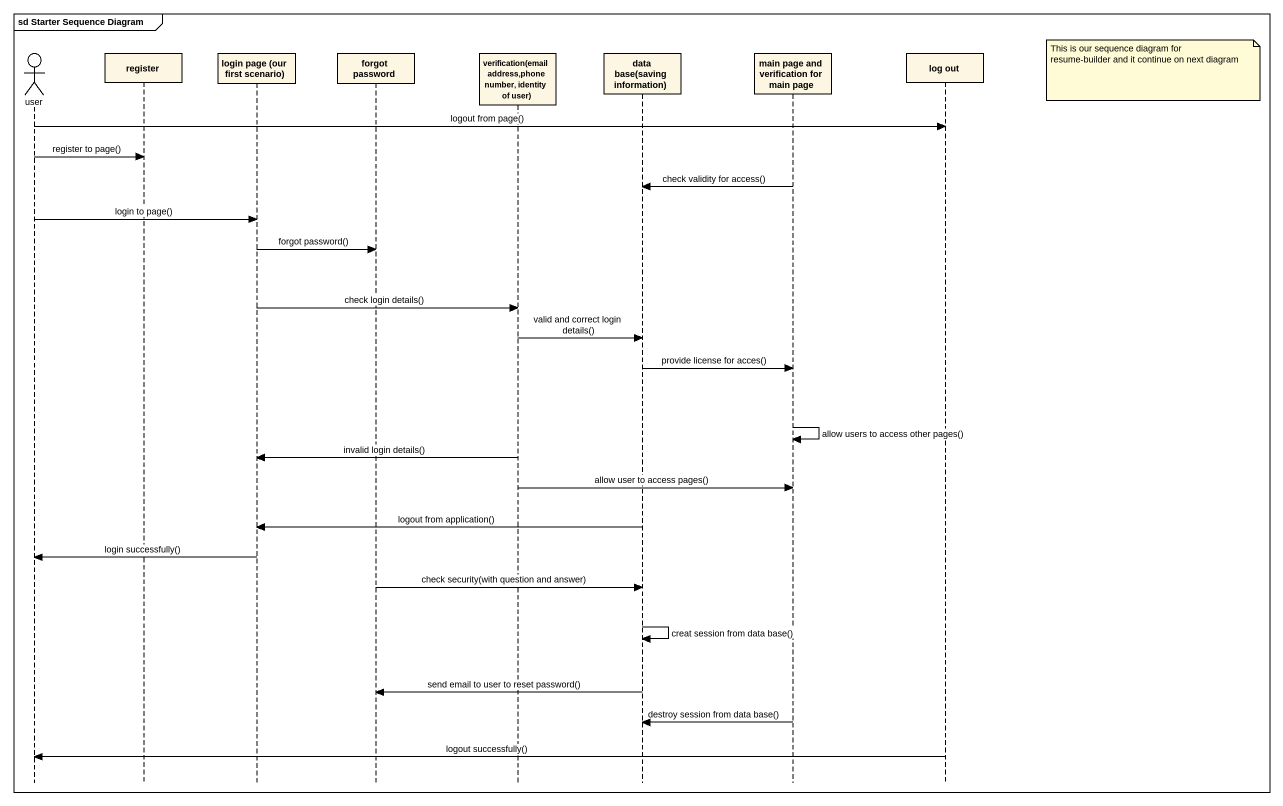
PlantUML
@startuml
mainframe sd Starter Sequence Diagram
hide footbox
actor user
participant register
participant "login page (our first scenario)" as login_page_our_first
participant "forgot password" as forgot_password
participant "verification(email address,phone number, identity of user)" as verification_email_address
participant "data base(saving information)" as data_base_saving_information
participant "main page and verification for main page" as main_page_and_verification
participant "log out" as log_out

note right of log_out : This is our sequence diagram for resume-builder and it continue on next diagram
user -> log_out : logout from page()
user -> register : register to page()
main_page_and_verification -> data_base_saving_information : check validity for access()
user -> login_page_our_first : login to page()
login_page_our_first -> forgot_password : forgot password()
login_page_our_first -> verification_email_address : check login details()
verification_email_address -> data_base_saving_information : valid and correct login details()
data_base_saving_information -> main_page_and_verification : provide license for acces()
main_page_and_verification -> main_page_and_verification : allow users to access other pages()
verification_email_address -> login_page_our_first : invalid login details()
verification_email_address -> main_page_and_verification : allow user to access pages()
data_base_saving_information -> login_page_our_first : logout from application()
login_page_our_first -> user : login successfully()
forgot_password -> data_base_saving_information : check security(with question and answer)
data_base_saving_information -> data_base_saving_information : creat session from data base()
data_base_saving_information -> forgot_password : send email to user to reset password()
main_page_and_verification -> data_base_saving_information : destroy session from data base()
log_out -> user : logout successfully()
@enduml
